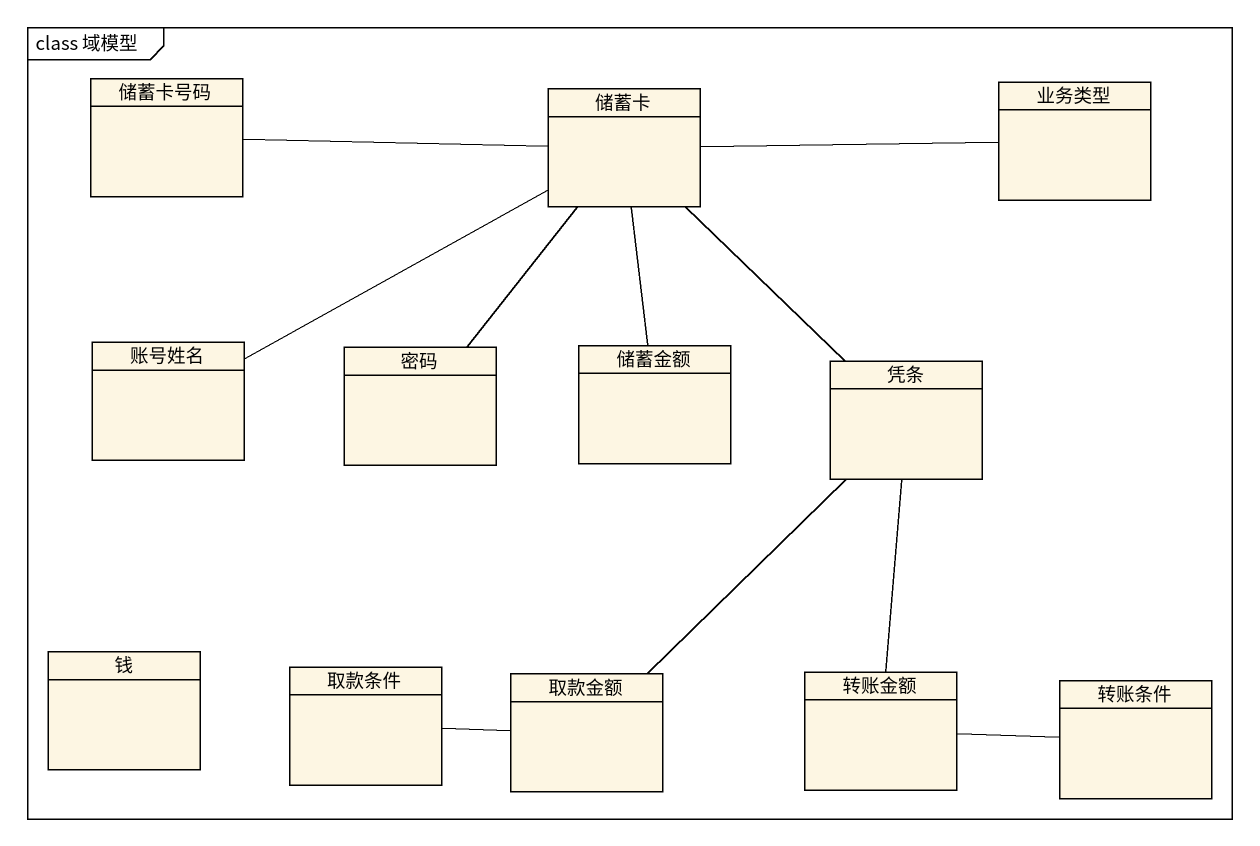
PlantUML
@startuml
mainframe class 域模型
hide circle
hide empty members
class 储蓄卡号码
class 业务类型
class 储蓄卡
class 账号姓名
class 密码
class 储蓄金额
class 凭条
class 钱
class 取款条件
class 取款金额
class 转账金额
class 转账条件
储蓄卡 -left- 储蓄卡号码
储蓄卡 -right- 业务类型
储蓄卡 -left- 账号姓名
储蓄卡 -- 密码
储蓄卡 -- 储蓄金额
储蓄卡 -- 凭条
凭条 -- 取款金额
凭条 -- 转账金额
取款金额 -left- 取款条件
转账金额 -right- 转账条件
@enduml
